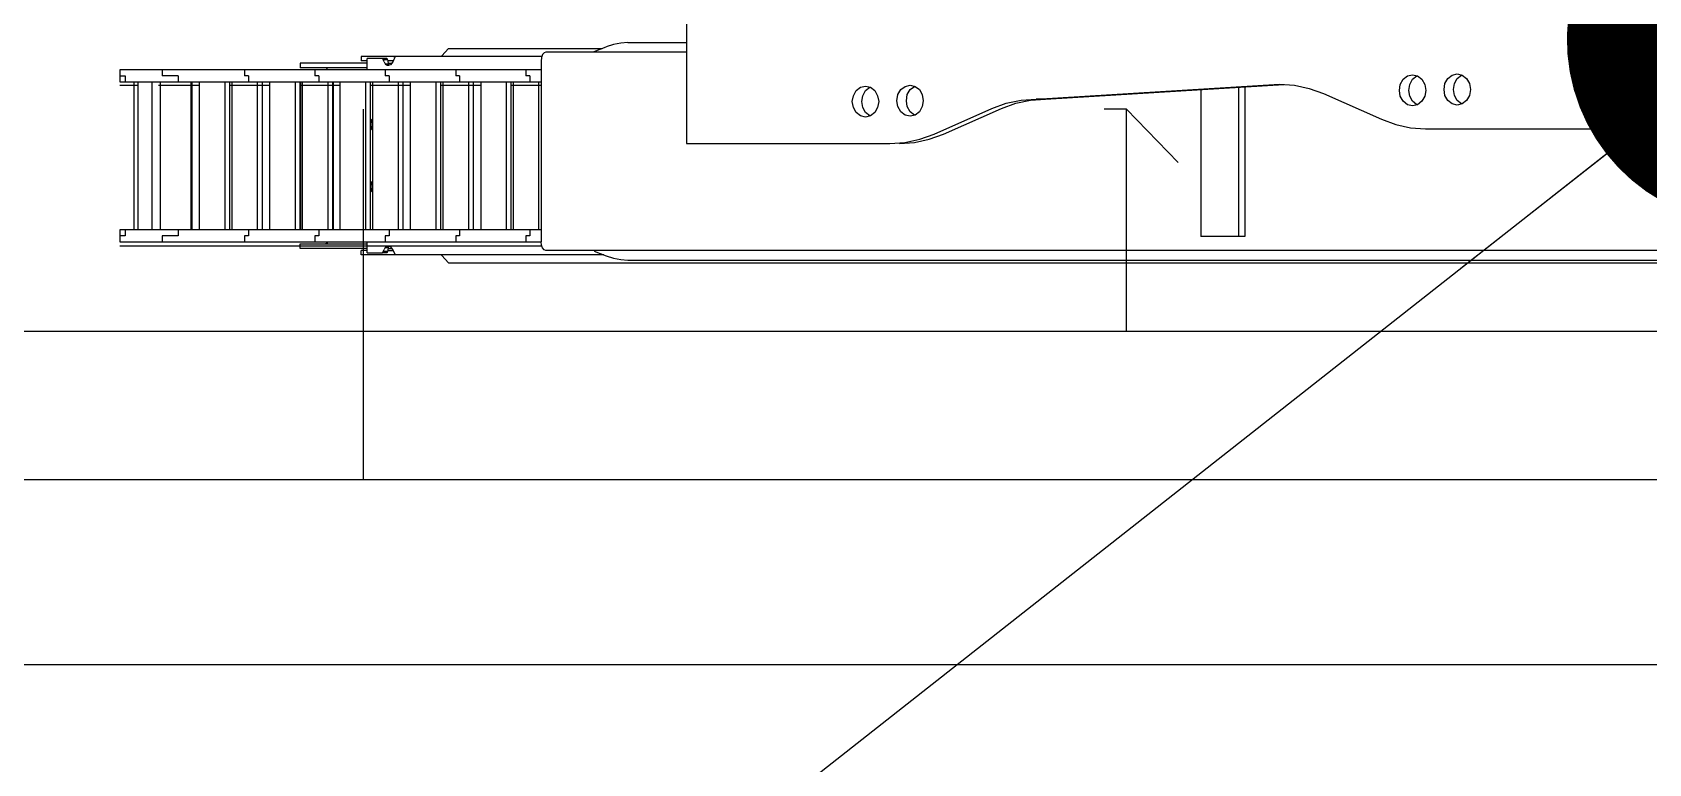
# Model space of a CAD drawing. Extents: x 1551 to 113148, y -1700 to 77018.
# Drawn here: x 12112 to 13203, y 21657 to 22151 of the extents above; entities that cross this region are included whole.
import ezdxf

# ---------------------------------------------------------------- set-up
doc = ezdxf.new("R2010")
doc.units = 0
doc.header["$LTSCALE"] = 500
doc.header["$MEASUREMENT"] = 0
doc.linetypes.add('CENTER', pattern=[3, 2.5, -0.25, 0, -0.25])
doc.linetypes.add('DASHED', pattern=[0.75, 0.5, -0.25])
doc.layers.get('0').update_dxf_attribs({"linetype": 'CONTINUOUS'})
doc.layers.add('M1CO1', color=1, linetype='CONTINUOUS')
doc.layers.add('SAFECO1', color=1, linetype='CONTINUOUS')
doc.styles.add('ROMANS', font='romans', dxfattribs={"height": 100})
doc.dimstyles.get("Standard").update_dxf_attribs({"dimtxt": 2, "dimasz": 2.5, "dimexe": 1, "dimexo": 1, "dimgap": 1, "dimtad": 1, "dimdsep": 46, "dimtxsty": 'ROMANS', "dimcen": 0, "dimclrd": 1, "dimclre": 1, "dimclrt": 2, "dimadec": 0, "dimazin": 0, "dimtfac": 1, "dimtmove": 2, "dimatfit": 3, "dimfxl": 1, "dimtvp": 100, "dimtolj": 1, "dimarcsym": 0})

# ---------------------------------------------------------------- blocks, each defined once
blk = doc.blocks.new('platform_top')
at = {"linetype": 'Continuous'}
for p, q in [((-8299.6, 3897.4), (-10062.2, 3897.4)), ((-8420.6, 3895.6), (-9935.7, 3895.6)), ((-8295.1, 3892.5), (-8299.6, 3897.4)), ((-9952.6, 3889.2), (-8365.3, 3889.2)), ((-8397.9, 3889.6), (-8405.9, 3892.7)), ((-8404.4, 3892.1), (-8240.7, 3892.1)), ((-8365.3, 3889.2), (-8364.1, 3888.7)), ((-8362.6, 3886.1), (-8077.6, 3886.1)), ((-8294.9, 3892.3), (-8295.1, 3892.5)), ((-8263.3, 3891.4), (-8263.5, 3891.9)), ((-8261.9, 3888.9), (-8263.3, 3891.4)), ((-8258.8, 3889.1), (-8262.1, 3889.1)), ((-8261.1, 3887.5), (-8261.9, 3888.9)), ((-8258.9, 3887.7), (-8261.2, 3887.7)), ((-8260.2, 3886.5), (-8261.1, 3887.5)), ((-8259.1, 3886.1), (-8260.2, 3886.5)), ((-8259.7, 3886.1), (-8259.1, 3886.1)), ((-8259, 3887.2), (-8259.2, 3886.8)), ((-8258.1, 3886.1), (-8259.1, 3886.1)), ((-8256.7, 3887.2), (-8259, 3887.2)), ((-8258.8, 3888.1), (-8258.7, 3888.5)), ((-8258.7, 3888.5), (-8258.6, 3889)), ((-8258.6, 3889), (-8258.5, 3889.4)), ((-8258.5, 3889.4), (-8258.4, 3889.8)), ((-8258.4, 3889.8), (-8255.5, 3889.8)), ((-8258.1, 3890.5), (-8257.9, 3890.6)), ((-8257.6, 3886.5), (-8258.1, 3886.1)), ((-8257.9, 3890.6), (-8254.9, 3890.6)), ((-8257.1, 3886.8), (-8257.6, 3886.5)), ((-8256.7, 3887.2), (-8257.1, 3886.8)), ((-8256.7, 3887.2), (-8256.5, 3887.6)), ((-8256.5, 3887.6), (-8256.3, 3888.1)), ((-8256.3, 3888.1), (-8256.1, 3888.5)), ((-8255.9, 3889), (-8256.1, 3888.5)), ((-8255.3, 3890.2), (-8255.5, 3889.8)), ((-8244.6, 3890.6), (-8254.9, 3890.6)), ((-8244.6, 3890.6), (-8244.6, 3883.2)), ((-8244.6, 3889.1), (-8240.7, 3889.1)), ((-8244.6, 3887.7), (-8199.4, 3887.7)), ((-8199.4, 3884.7), (-8244.6, 3884.7)), ((-8240.7, 3892.1), (-8240.7, 3889.1)), ((-8199.4, 3887.7), (-8199.4, 3884.7)), ((-8837.1, 3879.7), (-8832.8, 3879.7)), ((-8837.1, 3778.7), (-8837.1, 3879.7)), ((-8832.8, 3879.7), (-8807.4, 3879.7)), ((-8832.8, 3778.9), (-8832.8, 3879.7)), ((-8807.4, 3780.5), (-8807.4, 3879.7)), ((-8077.7, 3883.2), (-8362.1, 3883.2)), ((-8362.1, 3761.2), (-8362.1, 3883.2)), ((-8362.1, 3875.2), (-8077.7, 3875.2)), ((-8360.4, 3775.2), (-8360.4, 3875.2)), ((-8354.5, 3879.2), (-8351.8, 3879.2)), ((-8354.5, 3875.2), (-8354.5, 3879.2)), ((-8351.8, 3879.2), (-8351.8, 3883.2)), ((-8351.8, 3879.2), (-8351.8, 3879.2)), ((-8343.5, 3875.2), (-8343.5, 3775.2)), ((-8341.9, 3875.2), (-8341.9, 3775.2)), ((-8338.5, 3775.2), (-8338.5, 3875.2)), ((-8321.5, 3875.2), (-8321.5, 3775.2)), ((-8316.4, 3875.2), (-8316.4, 3775.2)), ((-8313, 3775.2), (-8313, 3875.2)), ((-8307, 3879.2), (-8304.4, 3879.2)), ((-8307, 3875.2), (-8307, 3879.2)), ((-8304.4, 3879.2), (-8304.4, 3883.2)), ((-8304.4, 3879.2), (-8304.4, 3879.2)), ((-8296, 3875.2), (-8296, 3775.2)), ((-8294.4, 3875.2), (-8294.4, 3775.2)), ((-8291, 3775.2), (-8291, 3875.2)), ((-8274, 3875.2), (-8274, 3775.2)), ((-8268.9, 3875.2), (-8268.9, 3775.2)), ((-8265.5, 3775.2), (-8265.5, 3875.2)), ((-8259.5, 3879.2), (-8256.9, 3879.2)), ((-8259.5, 3875.2), (-8259.5, 3879.2)), ((-8256.9, 3879.2), (-8256.9, 3883.2)), ((-8256.9, 3879.2), (-8256.9, 3879.2)), ((-8248.5, 3875.2), (-8248.5, 3775.2)), ((-8246.9, 3875.2), (-8246.9, 3775.2)), ((-8243.5, 3775.2), (-8243.5, 3875.2)), ((-8226.5, 3875.2), (-8226.5, 3775.2)), ((-8221.9, 3875.2), (-8221.9, 3775.2)), ((-8221.4, 3875.2), (-8221.4, 3775.2)), ((-8218, 3775.2), (-8218, 3875.2)), ((-8212.1, 3879.2), (-8209.4, 3879.2)), ((-8212.1, 3875.2), (-8212.1, 3879.2)), ((-8209.4, 3879.2), (-8209.4, 3883.2)), ((-8209.4, 3879.2), (-8209.4, 3879.2)), ((-8201, 3875.2), (-8201, 3775.2)), ((-8199.9, 3875.2), (-8199.9, 3775.2)), ((-8199.4, 3875.2), (-8199.4, 3775.2)), ((-8196, 3775.2), (-8196, 3875.2)), ((-8179, 3875.2), (-8179, 3775.2)), ((-8173.9, 3875.2), (-8173.9, 3775.2)), ((-8170.5, 3775.2), (-8170.5, 3875.2)), ((-8164.6, 3879.2), (-8161.9, 3879.2)), ((-8164.6, 3875.2), (-8164.6, 3879.2)), ((-8161.9, 3879.2), (-8161.9, 3883.2)), ((-8161.9, 3879.2), (-8161.9, 3879.2)), ((-8153.5, 3875.2), (-8153.5, 3775.2)), ((-8151.9, 3875.2), (-8151.9, 3775.2)), ((-8148.5, 3775.2), (-8148.5, 3875.2)), ((-8131.5, 3875.2), (-8131.5, 3775.2)), ((-8126.6, 3875.2), (-8126.6, 3775.2)), ((-8125.7, 3775.2), (-8125.7, 3875.2)), ((-8117.1, 3879.2), (-8106.2, 3879.2)), ((-8117.1, 3875.2), (-8117.1, 3879.2)), ((-8106.2, 3879.2), (-8106.2, 3883.2)), ((-8106.2, 3879.2), (-8106.2, 3879.2)), ((-8105.1, 3875.2), (-8105.1, 3775.2)), ((-8099.3, 3775.2), (-8099.3, 3875.2)), ((-8090, 3875.2), (-8090, 3775.2)), ((-8087.2, 3775.2), (-8087.2, 3875.2)), ((-8081.4, 3879.2), (-8077.7, 3879.2)), ((-8081.4, 3875.2), (-8081.4, 3879.2)), ((-8077.7, 3875.2), (-8077.7, 3883.2)), ((-8077.6, 3879.2), (-8077.7, 3879.2)), ((-8633.6, 3810.5), (-8672.7, 3793.2)), ((-8627.3, 3810.5), (-8666.3, 3793.2)), ((-8623.9, 3814), (-8633.6, 3810.5)), ((-8460.2, 3816.9), (-8597.5, 3816.9)), ((-8460.2, 3356.9), (-8460.2, 3816.9)), ((-9109.2, 3801.9), (-9109.2, 3759.8)), ((-8959, 3806.9), (-9106.6, 3806.9)), ((-8890.2, 3783.2), (-8929.2, 3800.5)), ((-8614.3, 3797.7), (-8614.1, 3797.7)), ((-8584.2, 3798.3), (-8583.9, 3798.3)), ((-8983.5, 3790.1), (-8983.3, 3790.1)), ((-8953.4, 3790.7), (-8953.2, 3790.7)), ((-8702.5, 3786.9), (-8863.3, 3777.1)), ((-8696.1, 3786.9), (-8860.4, 3776.9)), ((-8692.3, 3787.6), (-8702.5, 3786.9)), ((-8702.5, 3786.9), (-8696.1, 3786.9)), ((-8341.9, 3777.5), (-8362.1, 3777.5)), ((-8077.7, 3775.2), (-8362.1, 3775.2)), ((-8354.5, 3771.2), (-8354.5, 3775.2)), ((-8294.4, 3777.5), (-8321.5, 3777.5)), ((-8307, 3771.2), (-8307, 3775.2)), ((-8246.9, 3777.5), (-8274, 3777.5)), ((-8259.5, 3771.2), (-8259.5, 3775.2)), ((-8199.4, 3777.5), (-8226.5, 3777.5)), ((-8212.1, 3771.2), (-8212.1, 3775.2)), ((-8151.9, 3777.5), (-8179, 3777.5)), ((-8164.6, 3771.2), (-8164.6, 3775.2)), ((-8103.9, 3777.5), (-8131.5, 3777.5)), ((-8117.1, 3771.2), (-8117.1, 3775.2)), ((-8077.6, 3777.5), (-8090, 3777.5)), ((-8081.4, 3771.2), (-8081.4, 3775.2)), ((-8077.7, 3767.2), (-8077.7, 3775.2)), ((-8362.1, 3767.2), (-8077.7, 3767.2)), ((-8354.5, 3771.2), (-8351.8, 3771.2)), ((-8351.8, 3771.2), (-8351.8, 3771.2)), ((-8351.8, 3767.2), (-8351.8, 3771.2)), ((-8307, 3771.2), (-8304.4, 3771.2)), ((-8304.4, 3771.2), (-8304.4, 3771.2)), ((-8304.4, 3767.2), (-8304.4, 3771.2)), ((-8260.3, 3763.7), (-8259.3, 3764.1)), ((-8259.7, 3764.1), (-8259.3, 3764.1)), ((-8259.5, 3771.2), (-8256.9, 3771.2)), ((-8258.1, 3764.1), (-8259.3, 3764.1)), ((-8257.6, 3763.7), (-8258.1, 3764.1)), ((-8256.9, 3771.2), (-8256.9, 3771.2)), ((-8256.9, 3767.2), (-8256.9, 3771.2)), ((-8244.6, 3767.2), (-8244.6, 3759.6)), ((-8244.6, 3765.7), (-8199.4, 3765.7)), ((-8212.1, 3771.2), (-8209.4, 3771.2)), ((-8209.4, 3771.2), (-8209.4, 3771.2)), ((-8209.4, 3767.2), (-8209.4, 3771.2)), ((-8199.4, 3762.7), (-8199.4, 3765.7)), ((-8164.6, 3771.2), (-8161.9, 3771.2)), ((-8161.9, 3771.2), (-8161.9, 3771.2)), ((-8161.9, 3767.2), (-8161.9, 3771.2)), ((-8117.1, 3771.2), (-8106.2, 3771.2)), ((-8106.2, 3771.2), (-8106.2, 3771.2)), ((-8106.2, 3767.2), (-8106.2, 3771.2)), ((-8077.7, 3771.2), (-8081.4, 3771.2)), ((-8077.6, 3771.2), (-8077.7, 3771.2)), ((-8460.2, 3755.2), (-8365.3, 3755.2)), ((-8397.9, 3754.8), (-8405.9, 3751.7)), ((-8365.3, 3755.2), (-8364.1, 3755.6)), ((-8362.7, 3758.1), (-8240.7, 3758.1)), ((-8295.1, 3757.7), (-8299.6, 3752.7)), ((-8294.9, 3757.8), (-8295.1, 3757.7)), ((-8263.6, 3758.2), (-8263.4, 3758.8)), ((-8263.4, 3758.8), (-8262.7, 3760.2)), ((-8262.2, 3761.1), (-8258.8, 3761.1)), ((-8261.3, 3762.7), (-8260.3, 3763.7)), ((-8258.9, 3762.7), (-8261.3, 3762.7)), ((-8259.2, 3763.3), (-8259.5, 3763.7)), ((-8259, 3763), (-8259.2, 3763.3)), ((-8256.7, 3763), (-8259, 3763)), ((-8258.9, 3762.5), (-8259, 3763)), ((-8258.8, 3762.1), (-8258.9, 3762.5)), ((-8258.7, 3761.7), (-8258.8, 3762.1)), ((-8258.6, 3761.2), (-8258.7, 3761.7)), ((-8258.4, 3760.4), (-8255.5, 3760.4)), ((-8258.2, 3759.9), (-8258.4, 3760.4)), ((-8257.9, 3759.6), (-8254.9, 3759.6)), ((-8257.1, 3763.3), (-8257.6, 3763.7)), ((-8256.7, 3763), (-8257.1, 3763.3)), ((-8256.5, 3762.5), (-8256.7, 3763)), ((-8256.3, 3762.1), (-8256.5, 3762.5)), ((-8256.1, 3761.7), (-8256.3, 3762.1)), ((-8256.1, 3761.7), (-8255.9, 3761.2)), ((-8255.9, 3761.2), (-8255.7, 3760.7)), ((-8255.7, 3760.7), (-8255.5, 3760.4)), ((-8255.1, 3759.7), (-8254.9, 3759.6)), ((-8254.9, 3759.6), (-8244.6, 3759.6)), ((-8244.6, 3762.7), (-8199.4, 3762.7)), ((-8244.6, 3761.1), (-8240.7, 3761.1)), ((-8240.7, 3758.1), (-8240.7, 3761.1)), ((-8420.6, 3748.8), (-8460.2, 3748.8)), ((-8299.6, 3752.7), (-8403.3, 3752.7))]:
    blk.add_line(p, q, dxfattribs=at)
for points in [[(-8405.9, 3892.7), (-8410.9, 3894.2), (-8415.9, 3895.2), (-8420.6, 3895.6)], [(-8364.1, 3888.7), (-8363.1, 3887.4), (-8362.4, 3885.5), (-8362.1, 3883.2)], [(-8263.5, 3891.9), (-8263.1, 3892.1), (-8262.3, 3892.1)], [(-8259.2, 3886.8), (-8259.5, 3886.5), (-8259.5, 3886.4)], [(-8259, 3887.2), (-8258.9, 3887.6), (-8258.8, 3888.1)], [(-8258.4, 3889.8), (-8258.2, 3890.2), (-8258.1, 3890.5)], [(-8255.5, 3889.8), (-8255.7, 3889.4), (-8255.9, 3889)], [(-8254.9, 3890.6), (-8255.1, 3890.5), (-8255.3, 3890.2)], [(-8217.8, 3883.2), (-8217.8, 3883.4), (-8217.4, 3884.1), (-8217, 3884.5), (-8216.5, 3884.7)], [(-8247.9, 3849.6), (-8248.3, 3849.1), (-8248.5, 3848.4)], [(-8248.5, 3843.8), (-8248.3, 3843), (-8247.9, 3842.6)], [(-8247.9, 3842.6), (-8247.6, 3843), (-8247.3, 3844.3), (-8247.2, 3846.1), (-8247.3, 3847.8), (-8247.6, 3849.1), (-8247.9, 3849.6)], [(-8597.5, 3816.9), (-8607.6, 3816.2), (-8617.6, 3814), (-8627.3, 3810.5)], [(-8603.9, 3816.9), (-8614, 3816.2), (-8623.9, 3814)], [(-9106.6, 3806.9), (-9107.9, 3806.2), (-9108.8, 3804.4), (-9109.2, 3801.9)], [(-8929.2, 3800.5), (-8938.9, 3804), (-8948.9, 3806.2), (-8959, 3806.9)], [(-8620, 3788), (-8619.3, 3792), (-8617.4, 3795.4), (-8614.5, 3797.7), (-8611.1, 3798.5)], [(-8614.1, 3797.7), (-8611.2, 3795.4), (-8609.2, 3792), (-8608.6, 3788)], [(-8611.1, 3798.5), (-8607.7, 3797.7), (-8604.8, 3795.4), (-8602.9, 3792), (-8602.2, 3788)], [(-8589.9, 3788.6), (-8589.2, 3792.6), (-8587.3, 3796), (-8584.4, 3798.3), (-8581, 3799.1)], [(-8583.9, 3798.3), (-8581.1, 3796), (-8579.1, 3792.6), (-8578.5, 3788.6)], [(-8581, 3799.1), (-8577.6, 3798.3), (-8574.7, 3796), (-8572.8, 3792.6), (-8572.1, 3788.6)], [(-8247.9, 3807.6), (-8248.3, 3807.1), (-8248.5, 3806.4)], [(-8248.5, 3801.8), (-8248.3, 3801), (-8247.9, 3800.6)], [(-8247.9, 3800.6), (-8247.6, 3801), (-8247.3, 3802.3), (-8247.2, 3804.1), (-8247.3, 3805.8), (-8247.6, 3807.1), (-8247.9, 3807.6)], [(-8989.3, 3780.4), (-8988.6, 3784.4), (-8986.7, 3787.8), (-8983.8, 3790.1), (-8980.4, 3790.9)], [(-8983.3, 3790.1), (-8980.4, 3787.8), (-8978.5, 3784.4), (-8977.8, 3780.4)], [(-8980.4, 3790.9), (-8977, 3790.1), (-8974.1, 3787.8), (-8972.1, 3784.4), (-8971.5, 3780.4)], [(-8959.2, 3781), (-8958.5, 3785), (-8956.6, 3788.4), (-8953.7, 3790.7), (-8950.3, 3791.5)], [(-8953.2, 3790.7), (-8950.3, 3788.4), (-8948.4, 3785), (-8947.7, 3781)], [(-8950.3, 3791.5), (-8946.9, 3790.7), (-8944, 3788.4), (-8942, 3785), (-8941.4, 3781)], [(-8666.3, 3793.2), (-8676, 3789.7), (-8686, 3787.6), (-8696.1, 3786.9)], [(-8672.7, 3793.2), (-8682.4, 3789.7), (-8692.3, 3787.6)], [(-8611.1, 3777.5), (-8614.5, 3778.3), (-8617.4, 3780.5), (-8619.3, 3783.9), (-8620, 3788)], [(-8608.6, 3788), (-8609.2, 3783.9), (-8611.2, 3780.5)], [(-8602.2, 3788), (-8602.9, 3783.9), (-8604.8, 3780.5), (-8607.7, 3778.3), (-8611.1, 3777.5)], [(-8581, 3778.1), (-8584.4, 3778.9), (-8587.3, 3781.1), (-8589.2, 3784.6), (-8589.9, 3788.6)], [(-8578.5, 3788.6), (-8579.1, 3784.6), (-8581.1, 3781.1)], [(-8572.1, 3788.6), (-8572.8, 3784.6), (-8574.7, 3781.1), (-8577.6, 3778.9), (-8581, 3778.1)], [(-8980.4, 3769.9), (-8983.8, 3770.7), (-8986.7, 3772.9), (-8988.6, 3776.3), (-8989.3, 3780.4)], [(-8977.8, 3780.4), (-8978.5, 3776.3), (-8980.4, 3772.9)], [(-8971.5, 3780.4), (-8972.1, 3776.3), (-8974.1, 3772.9), (-8977, 3770.7), (-8980.4, 3769.9)], [(-8950.3, 3770.5), (-8953.7, 3771.3), (-8956.6, 3773.5), (-8958.5, 3777), (-8959.2, 3781)], [(-8947.7, 3781), (-8948.4, 3777), (-8950.3, 3773.5)], [(-8941.4, 3781), (-8942, 3777), (-8944, 3773.5), (-8946.9, 3771.3), (-8950.3, 3770.5)], [(-8860.4, 3776.9), (-8870.5, 3777.6), (-8880.5, 3779.7), (-8890.2, 3783.2)], [(-8611.2, 3780.5), (-8614.1, 3778.3), (-8614.3, 3778.2)], [(-8581.1, 3781.1), (-8583.9, 3778.9), (-8584.2, 3778.8)], [(-8980.4, 3772.9), (-8983.3, 3770.7), (-8983.5, 3770.6)], [(-8950.3, 3773.5), (-8953.2, 3771.3), (-8953.4, 3771.2)], [(-8217.8, 3767.2), (-8217.6, 3766.5), (-8217.3, 3766.1), (-8216.9, 3765.8), (-8216.5, 3765.7)], [(-9109.2, 3759.8), (-9109.5, 3757.5), (-9110.3, 3755.8), (-9111.5, 3754.9)], [(-8364.1, 3755.6), (-8363.1, 3756.9), (-8362.4, 3758.9), (-8362.1, 3761.2)], [(-8262.5, 3758.1), (-8263.3, 3758.1), (-8263.6, 3758.2)], [(-8262.7, 3760.2), (-8262.1, 3761.3), (-8261.3, 3762.7)], [(-8258.4, 3760.4), (-8258.5, 3760.7), (-8258.6, 3761.2)], [(-8257.9, 3759.6), (-8258.1, 3759.7), (-8258.2, 3759.9)], [(-8255.5, 3760.4), (-8255.3, 3759.9), (-8255.1, 3759.7)], [(-8420.6, 3748.8), (-8415.9, 3749.1), (-8410.9, 3750.1), (-8405.9, 3751.7)]]:
    blk.add_lwpolyline(points, dxfattribs=at)
blk = doc.blocks.new('DOT')
at = {"layer": 'SAFECO1', "color": 0, "linetype": 'ByBlock'}
blk.add_line((-0.5, 0), (-1, 0), dxfattribs=at)
at = {"layer": 'SAFECO1', "color": 0, "linetype": 'ByBlock', "const_width": 0.5}
blk.add_lwpolyline([(-0.25, 0, 1), (0.25, 0, 1)], format="xyb", close=True, dxfattribs=at)

msp = doc.modelspace()

# ---------------------------------------------------------------- linework, layer by layer
at = {"linetype": 'DASHED'}
msp.add_line((12335.105, 21848.758), (12335.105, 31448.758), dxfattribs=at)
for p, q in [((12850.105, 22098.758), (12835.105, 22098.758)), ((12850.105, 22098.758), (12885.105, 22062.815)), ((11765.105, 21948.758), (23835.105, 21948.758)), ((7335.105, 21848.758), (25435.105, 21848.758)), ((7521.986, 21723.758), (25893.489, 21723.758))]:
    msp.add_line(p, q)
msp.add_lwpolyline([(12850.105, 21948.758), (12850.105, 22098.758)], dxfattribs=at)

# ---------------------------------------------------------------- block references
at = {"linetype": 'CENTER', "rotation": 180}
msp.add_blockref('platform_top', (4092.981, 25892.444), dxfattribs=at)

# ---------------------------------------------------------------- leaders
at = {"layer": 'M1CO1', "linetype": 'Continuous'}
for points in [[(13272.394, 22145.754), (11039.49, 20389.102)], [(13667.643, 21925.18), (12370.567, 20389.102)]]:
    msp.add_leader(points, dimstyle='Standard', override={"dimasz": 250, "dimgap": 100, "dimtad": 0, "dimldrblk": 'DOT'}, dxfattribs=at)

doc.saveas('drawing.dxf')
